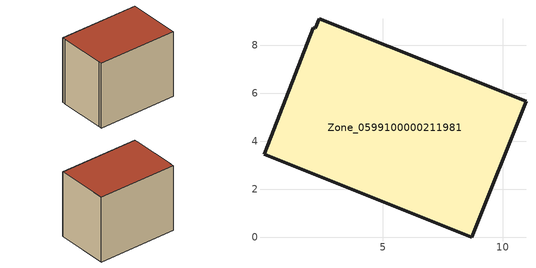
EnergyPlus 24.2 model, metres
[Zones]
Zone_0599100000211981
 floor ground (C_G): 8.69,0 0.04,3.46 0.19,3.83 2.1,8.73 2.18,8.71 2.34,9.11 10.96,5.67 z0.44
 wall outside (C_F): 0.04,3.46 8.69,0 10.96,5.67 2.34,9.11 2.18,8.71 2.1,8.73 0.19,3.83 0.04,3.46 z0.44:8.14
 roof outside (C_R): 2.1,8.73 0.19,3.83 0.04,3.46 8.69,0 10.96,5.67 2.34,9.11 2.18,8.71 z8.14
[BUILDING]
Pand.0599100000211981: North Axis=0; Terrain=City; Loads Convergence Tolerance Value=0.04; Temperature Convergence Tolerance Value=0.4; Solar Distribution=FullExterior; Maximum Number of Warmup Days=25; Minimum Number of Warmup Days=1
[Site:Location]
Rotterdam.The.Hague.AP_ZH_NLD Design_Conditions: Latitude=51.96; Longitude=4.45; Time Zone=1; Elevation=-4.5
[SITE:GROUNDTEMPERATURE:BUILDINGSURFACE]
18, 18, 18, 18, 18, 18, 18, 18, 18, 18, 18, 18
[MATERIAL] Thermal Absorptance=0.9; Solar Absorptance=0.7; Visible Absorptance=0.7
Name | Roughness | Thickness | Conductivity | Density | Specific Heat
G.TI.1965-1974 | MediumSmooth | 0.15 | 0.882353 | 540 | 1210
F.TI.1965-1974 | Rough | 0.3 | 0.697674 | 1920 | 840
R.TI.1965-1974 | MediumRough | 0.2 | 0.232558 | 1500 | 1000
[CONSTRUCTION]
C_G: G.TI.1965-1974
C_F: F.TI.1965-1974
C_R: R.TI.1965-1974
[ZONE]
Zone_0599100000211981: Type=1; Multiplier=1; Ceiling Height=Autocalculate; Volume=Autocalculate; Floor Area=autocalculate; Part of Total Floor Area=Yes
[ZONEINFILTRATION:DESIGNFLOWRATE]
Infil_Zone_0599100000211981: Zone or ZoneList or Space or SpaceList=Zone_0599100000211981; Schedule=AlwaysOn; Design Flow Rate Calculation Method=Flow/Area; Flow Rate per Floor Area=0.003; Constant Term Coefficient=1; Temperature Term Coefficient=0; Velocity Term Coefficient=0; Velocity Squared Term Coefficient=0
[HVACTEMPLATE:ZONE:IDEALLOADSAIRSYSTEM]
Zone_0599100000211981: Maximum Heating Supply Air Temperature=50; Minimum Cooling Supply Air Temperature=13; Maximum Heating Supply Air Humidity Ratio=0.0156; Minimum Cooling Supply Air Humidity Ratio=0.0077; Heating Limit=NoLimit; Cooling Limit=NoLimit; Dehumidification Control Type=ConstantSensibleHeatRatio; Cooling Sensible Heat Ratio=0.7; Dehumidification Setpoint=60; Humidification Control Type=None; Humidification Setpoint=30; Outdoor Air Method=None; Outdoor Air Flow Rate per Person=0.00944; Outdoor Air Flow Rate per Zone Floor Area=0; Outdoor Air Flow Rate per Zone=0; Demand Controlled Ventilation Type=None; Outdoor Air Economizer Type=NoEconomizer; Heat Recovery Type=None; Sensible Heat Recovery Effectiveness=0.7; Latent Heat Recovery Effectiveness=0.65
[ZONECONTROL:THERMOSTAT]
ThermostatControl_Zone_0599100000211981: Zone or ZoneList=Zone_0599100000211981; Control Type Schedule=DualSetpointControlType; Control 1=Thermostat_Zone_0599100000211981; Temperature Difference Between Cutout And Setpoint=0
[THERMOSTATSETPOINT:DUALSETPOINT]
Thermostat_Zone_0599100000211981: Heating Setpoint Temperature Schedule=HeatingSetpoint_Zone_0599100000211981; Cooling Setpoint Temperature Schedule=CoolingSetpoint_Zone_0599100000211981
[SCHEDULE:COMPACT]
HeatingSetpoint_Zone_0599100000211981: Through: 12/31, For: AllDays, Until: 24:00, 21
CoolingSetpoint_Zone_0599100000211981: Through: 12/31, For: AllDays, Until: 24:00, 24
DualSetpointControlType: Through: 12/31, For: AllDays, Until: 24:00, 4
AlwaysOn: Through: 12/31, For: AllDays, Until: 24:00, 1
